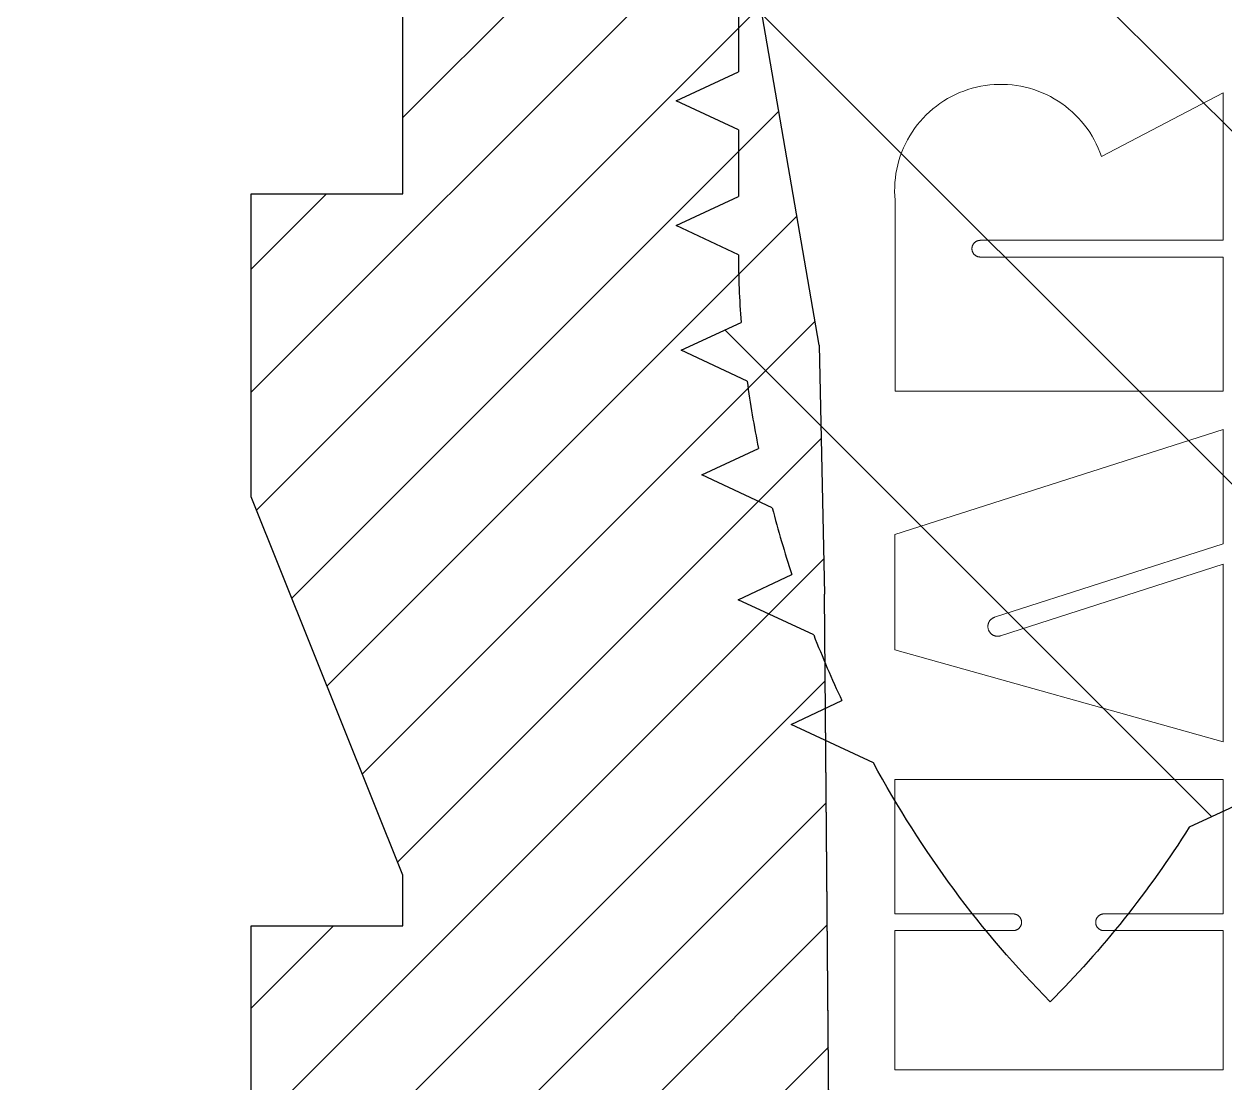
# Model space of a CAD drawing. Header units: millimetres. Extents: x 15 to 334, y 2 to 223.
# Drawn here: x 45.556 to 50.37, y 98.522 to 102.768 of the extents above; entities that cross this region are included whole.
import ezdxf

# ---------------------------------------------------------------- set-up
doc = ezdxf.new("R2010")
doc.units = ezdxf.units.MM
doc.layers.add('HATCH', color=56, linetype='Continuous')
doc.layers.add('SLD-0', color=179, linetype='Continuous')
doc.layers.add('PART', color=179, linetype='Continuous', lineweight=15)

msp = doc.modelspace()

# ---------------------------------------------------------------- hatches: boundary and pattern name
at = {"linetype": 'Continuous'}
h = msp.add_hatch(dxfattribs=at)
h.set_pattern_fill('ANSI31', color=2, scale=0.31496, angle=90, style=0)
edge = h.paths.add_edge_path(flags=0)
edge.add_spline(control_points=[(53.1701, 118.8478), (53.1701, 118.7893), (53.1287, 118.7478), (53.0701, 118.7478)], knot_values=[0, 0, 0, 0, 1, 1, 1, 1], weights=[1, 0.804738, 0.804738, 1], degree=3, periodic=0)
edge.add_line((53.0701, 118.7478), (51.0881, 118.7478))
edge.add_line((51.0881, 118.7478), (51.1701, 118.7096))
edge.add_line((51.1701, 118.7096), (50.9201, 118.593))
edge.add_line((50.9201, 118.593), (50.9201, 118.3262))
edge.add_line((50.9201, 118.3262), (51.1701, 118.2096))
edge.add_line((51.1701, 118.2096), (50.9201, 118.093))
edge.add_line((50.9201, 118.093), (50.9201, 117.8262))
edge.add_line((50.9201, 117.8262), (51.1701, 117.7096))
edge.add_line((51.1701, 117.7096), (50.9201, 117.593))
edge.add_line((50.9201, 117.593), (50.9201, 117.3262))
edge.add_line((50.9201, 117.3262), (51.1701, 117.2096))
edge.add_line((51.1701, 117.2096), (50.9201, 117.093))
edge.add_line((50.9201, 117.093), (50.9201, 116.8262))
edge.add_line((50.9201, 116.8262), (51.1701, 116.7096))
edge.add_line((51.1701, 116.7096), (50.9201, 116.593))
edge.add_line((50.9201, 116.593), (50.9201, 116.3262))
edge.add_line((50.9201, 116.3262), (51.1701, 116.2096))
edge.add_line((51.1701, 116.2096), (50.9201, 116.093))
edge.add_line((50.9201, 116.093), (50.9201, 115.8262))
edge.add_line((50.9201, 115.8262), (51.1701, 115.7096))
edge.add_line((51.1701, 115.7096), (50.9201, 115.593))
edge.add_line((50.9201, 115.593), (50.9201, 115.3262))
edge.add_line((50.9201, 115.3262), (51.1701, 115.2096))
edge.add_line((51.1701, 115.2096), (50.9201, 115.093))
edge.add_line((50.9201, 115.093), (50.9201, 114.8262))
edge.add_line((50.9201, 114.8262), (51.1701, 114.7096))
edge.add_line((51.1701, 114.7096), (50.9201, 114.593))
edge.add_line((50.9201, 114.593), (50.9201, 114.3262))
edge.add_line((50.9201, 114.3262), (51.1701, 114.2096))
edge.add_line((51.1701, 114.2096), (50.9201, 114.093))
edge.add_line((50.9201, 114.093), (50.9201, 113.8262))
edge.add_line((50.9201, 113.8262), (51.1701, 113.7096))
edge.add_line((51.1701, 113.7096), (50.9201, 113.593))
edge.add_line((50.9201, 113.593), (50.9201, 113.3262))
edge.add_line((50.9201, 113.3262), (51.1701, 113.2096))
edge.add_line((51.1701, 113.2096), (50.9201, 113.093))
edge.add_line((50.9201, 113.093), (50.9201, 112.8262))
edge.add_line((50.9201, 112.8262), (51.1701, 112.7096))
edge.add_line((51.1701, 112.7096), (50.9201, 112.593))
edge.add_line((50.9201, 112.593), (50.9201, 112.3262))
edge.add_line((50.9201, 112.3262), (51.1701, 112.2096))
edge.add_line((51.1701, 112.2096), (50.9201, 112.093))
edge.add_line((50.9201, 112.093), (50.9201, 111.8262))
edge.add_line((50.9201, 111.8262), (51.1701, 111.7096))
edge.add_line((51.1701, 111.7096), (50.9201, 111.593))
edge.add_line((50.9201, 111.593), (50.9201, 111.3262))
edge.add_line((50.9201, 111.3262), (51.1701, 111.2096))
edge.add_line((51.1701, 111.2096), (50.9201, 111.093))
edge.add_line((50.9201, 111.093), (50.9201, 110.8262))
edge.add_line((50.9201, 110.8262), (51.1701, 110.7096))
edge.add_line((51.1701, 110.7096), (50.9201, 110.593))
edge.add_line((50.9201, 110.593), (50.9201, 110.3262))
edge.add_line((50.9201, 110.3262), (51.1701, 110.2096))
edge.add_line((51.1701, 110.2096), (50.9201, 110.093))
edge.add_line((50.9201, 110.093), (50.9201, 109.8262))
edge.add_line((50.9201, 109.8262), (51.1701, 109.7096))
edge.add_line((51.1701, 109.7096), (50.9201, 109.593))
edge.add_line((50.9201, 109.593), (50.9201, 109.3262))
edge.add_line((50.9201, 109.3262), (51.1701, 109.2096))
edge.add_line((51.1701, 109.2096), (50.9201, 109.093))
edge.add_line((50.9201, 109.093), (50.9201, 108.8262))
edge.add_line((50.9201, 108.8262), (51.1701, 108.7096))
edge.add_line((51.1701, 108.7096), (50.9201, 108.593))
edge.add_line((50.9201, 108.593), (50.9201, 108.3262))
edge.add_line((50.9201, 108.3262), (51.1701, 108.2096))
edge.add_line((51.1701, 108.2096), (50.9201, 108.093))
edge.add_line((50.9201, 108.093), (50.9201, 107.8262))
edge.add_line((50.9201, 107.8262), (51.1701, 107.7096))
edge.add_line((51.1701, 107.7096), (50.9201, 107.593))
edge.add_line((50.9201, 107.593), (50.9201, 107.3262))
edge.add_line((50.9201, 107.3262), (51.1701, 107.2096))
edge.add_line((51.1701, 107.2096), (50.9201, 107.093))
edge.add_line((50.9201, 107.093), (50.9201, 106.8262))
edge.add_line((50.9201, 106.8262), (51.1701, 106.7096))
edge.add_line((51.1701, 106.7096), (50.9201, 106.593))
edge.add_line((50.9201, 106.593), (50.9201, 106.3262))
edge.add_line((50.9201, 106.3262), (51.1701, 106.2096))
edge.add_line((51.1701, 106.2096), (50.9201, 106.093))
edge.add_line((50.9201, 106.093), (50.9201, 105.8262))
edge.add_line((50.9201, 105.8262), (51.1701, 105.7096))
edge.add_line((51.1701, 105.7096), (50.9201, 105.593))
edge.add_line((50.9201, 105.593), (50.9201, 105.3262))
edge.add_line((50.9201, 105.3262), (51.1701, 105.2096))
edge.add_line((51.1701, 105.2096), (50.9201, 105.093))
edge.add_line((50.9201, 105.093), (50.9201, 104.8262))
edge.add_line((50.9201, 104.8262), (51.1701, 104.7096))
edge.add_line((51.1701, 104.7096), (50.9201, 104.593))
edge.add_line((50.9201, 104.593), (50.9201, 104.3262))
edge.add_line((50.9201, 104.3262), (51.1701, 104.2096))
edge.add_line((51.1701, 104.2096), (50.9201, 104.093))
edge.add_line((50.9201, 104.093), (50.9201, 103.8262))
edge.add_line((50.9201, 103.8262), (51.1701, 103.7096))
edge.add_line((51.1701, 103.7096), (50.9201, 103.593))
edge.add_line((50.9201, 103.593), (50.9201, 103.3262))
edge.add_line((50.9201, 103.3262), (51.1701, 103.2096))
edge.add_line((51.1701, 103.2096), (50.9201, 103.093))
edge.add_line((50.9201, 103.093), (50.9201, 102.8262))
edge.add_line((50.9201, 102.8262), (51.1701, 102.7096))
edge.add_line((51.1701, 102.7096), (50.9201, 102.593))
edge.add_line((50.9201, 102.593), (50.9201, 102.3262))
edge.add_line((50.9201, 102.3262), (51.1701, 102.2096))
edge.add_line((51.1701, 102.2096), (50.9201, 102.093))
edge.add_line((50.9201, 102.093), (50.9201, 101.8478))
edge.add_arc((47.2726, 101.8479), 3.6475, 359.6413, 359.9998, ccw=False)
edge.add_line((50.92, 101.825), (51.1676, 101.7096))
edge.add_line((51.1676, 101.7096), (50.9112, 101.59))
edge.add_arc((46.9481, 101.8645), 3.9725, 352.1025, 356.0377, ccw=False)
edge.add_line((50.883, 101.3187), (51.1169, 101.2096))
edge.add_line((51.1169, 101.2096), (50.8432, 101.0819))
edge.add_arc((46.5936, 101.9228), 4.3319, 345.1526, 348.8068, ccw=False)
edge.add_line((50.7809, 100.8128), (51.0023, 100.7096))
edge.add_line((51.0023, 100.7096), (50.7103, 100.5734))
edge.add_arc((46.3897, 101.9813), 4.5442, 338.3864, 341.9517, ccw=False)
edge.add_line((50.6144, 100.3075), (50.8242, 100.2096))
edge.add_line((50.8242, 100.2096), (50.509, 100.0626))
edge.add_arc((46.3839, 101.9814), 4.5496, 331.3781, 335.0545, ccw=False)
edge.add_line((50.3775, 99.802), (50.5757, 99.7096))
edge.add_line((50.5757, 99.7096), (50.2272, 99.547))
edge.add_spline(control_points=[(50.2272, 99.547), (50.0649, 99.2917), (49.8779, 99.0556), (49.6701, 98.8478)], knot_values=[0, 0, 0, 0, 1, 1, 1, 1], weights=[1, 1, 1, 1], degree=3, periodic=0)
edge.add_spline(control_points=[(49.6701, 98.8478), (49.3938, 99.1241), (49.1542, 99.4505), (48.9608, 99.8056)], knot_values=[0, 0, 0, 0, 1, 1, 1, 1], weights=[1, 1, 1, 1], degree=3, periodic=0)
edge.add_line((48.9608, 99.8056), (48.6307, 99.9596))
edge.add_line((48.6307, 99.9596), (48.8349, 100.0548))
edge.add_arc((52.9801, 101.9927), 4.5759, 201.4632, 205.0563, ccw=False)
edge.add_line((48.7216, 100.3184), (48.4188, 100.4596))
edge.add_line((48.4188, 100.4596), (48.6343, 100.5601))
edge.add_arc((52.871, 101.9554), 4.4605, 194.6431, 198.2289, ccw=False)
edge.add_line((48.5554, 100.8278), (48.2727, 100.9596))
edge.add_line((48.2727, 100.9596), (48.5003, 101.0657))
edge.add_arc((52.5842, 101.8906), 4.1664, 187.6488, 191.4188, ccw=False)
edge.add_line((48.4549, 101.336), (48.1899, 101.4596))
edge.add_line((48.1899, 101.4596), (48.4304, 101.5717))
edge.add_arc((52.1798, 101.8494), 3.7597, 180.0982, 184.2361, ccw=False)
edge.add_line((48.4201, 101.843), (48.1701, 101.9596))
edge.add_line((48.1701, 101.9596), (48.4201, 102.0762))
edge.add_line((48.4201, 102.0762), (48.4201, 102.343))
edge.add_line((48.4201, 102.343), (48.1701, 102.4596))
edge.add_line((48.1701, 102.4596), (48.4201, 102.5762))
edge.add_line((48.4201, 102.5762), (48.4201, 102.843))
edge.add_line((48.4201, 102.843), (48.1701, 102.9596))
edge.add_line((48.1701, 102.9596), (48.4201, 103.0762))
edge.add_line((48.4201, 103.0762), (48.4201, 103.343))
edge.add_line((48.4201, 103.343), (48.1701, 103.4596))
edge.add_line((48.1701, 103.4596), (48.4201, 103.5762))
edge.add_line((48.4201, 103.5762), (48.4201, 103.843))
edge.add_line((48.4201, 103.843), (48.1701, 103.9596))
edge.add_line((48.1701, 103.9596), (48.4201, 104.0762))
edge.add_line((48.4201, 104.0762), (48.4201, 104.343))
edge.add_line((48.4201, 104.343), (48.1701, 104.4596))
edge.add_line((48.1701, 104.4596), (48.4201, 104.5762))
edge.add_line((48.4201, 104.5762), (48.4201, 104.843))
edge.add_line((48.4201, 104.843), (48.1701, 104.9596))
edge.add_line((48.1701, 104.9596), (48.4201, 105.0762))
edge.add_line((48.4201, 105.0762), (48.4201, 105.343))
edge.add_line((48.4201, 105.343), (48.1701, 105.4596))
edge.add_line((48.1701, 105.4596), (48.4201, 105.5762))
edge.add_line((48.4201, 105.5762), (48.4201, 105.843))
edge.add_line((48.4201, 105.843), (48.1701, 105.9596))
edge.add_line((48.1701, 105.9596), (48.4201, 106.0762))
edge.add_line((48.4201, 106.0762), (48.4201, 106.343))
edge.add_line((48.4201, 106.343), (48.1701, 106.4596))
edge.add_line((48.1701, 106.4596), (48.4201, 106.5762))
edge.add_line((48.4201, 106.5762), (48.4201, 106.843))
edge.add_line((48.4201, 106.843), (48.1701, 106.9596))
edge.add_line((48.1701, 106.9596), (48.4201, 107.0762))
edge.add_line((48.4201, 107.0762), (48.4201, 107.343))
edge.add_line((48.4201, 107.343), (48.1701, 107.4596))
edge.add_line((48.1701, 107.4596), (48.4201, 107.5762))
edge.add_line((48.4201, 107.5762), (48.4201, 107.843))
edge.add_line((48.4201, 107.843), (48.1701, 107.9596))
edge.add_line((48.1701, 107.9596), (48.4201, 108.0762))
edge.add_line((48.4201, 108.0762), (48.4201, 108.343))
edge.add_line((48.4201, 108.343), (48.1701, 108.4596))
edge.add_line((48.1701, 108.4596), (48.4201, 108.5762))
edge.add_line((48.4201, 108.5762), (48.4201, 108.843))
edge.add_line((48.4201, 108.843), (48.1701, 108.9596))
edge.add_line((48.1701, 108.9596), (48.4201, 109.0762))
edge.add_line((48.4201, 109.0762), (48.4201, 109.343))
edge.add_line((48.4201, 109.343), (48.1701, 109.4596))
edge.add_line((48.1701, 109.4596), (48.4201, 109.5762))
edge.add_line((48.4201, 109.5762), (48.4201, 109.843))
edge.add_line((48.4201, 109.843), (48.1701, 109.9596))
edge.add_line((48.1701, 109.9596), (48.4201, 110.0762))
edge.add_line((48.4201, 110.0762), (48.4201, 110.343))
edge.add_line((48.4201, 110.343), (48.1701, 110.4596))
edge.add_line((48.1701, 110.4596), (48.4201, 110.5762))
edge.add_line((48.4201, 110.5762), (48.4201, 110.843))
edge.add_line((48.4201, 110.843), (48.1701, 110.9596))
edge.add_line((48.1701, 110.9596), (48.4201, 111.0762))
edge.add_line((48.4201, 111.0762), (48.4201, 111.343))
edge.add_line((48.4201, 111.343), (48.1701, 111.4596))
edge.add_line((48.1701, 111.4596), (48.4201, 111.5762))
edge.add_line((48.4201, 111.5762), (48.4201, 111.843))
edge.add_line((48.4201, 111.843), (48.1701, 111.9596))
edge.add_line((48.1701, 111.9596), (48.4201, 112.0762))
edge.add_line((48.4201, 112.0762), (48.4201, 112.343))
edge.add_line((48.4201, 112.343), (48.1701, 112.4596))
edge.add_line((48.1701, 112.4596), (48.4201, 112.5762))
edge.add_line((48.4201, 112.5762), (48.4201, 112.843))
edge.add_line((48.4201, 112.843), (48.1701, 112.9596))
edge.add_line((48.1701, 112.9596), (48.4201, 113.0762))
edge.add_line((48.4201, 113.0762), (48.4201, 113.343))
edge.add_line((48.4201, 113.343), (48.1701, 113.4596))
edge.add_line((48.1701, 113.4596), (48.4201, 113.5762))
edge.add_line((48.4201, 113.5762), (48.4201, 113.843))
edge.add_line((48.4201, 113.843), (48.1701, 113.9596))
edge.add_line((48.1701, 113.9596), (48.4201, 114.0762))
edge.add_line((48.4201, 114.0762), (48.4201, 114.343))
edge.add_line((48.4201, 114.343), (48.1701, 114.4596))
edge.add_line((48.1701, 114.4596), (48.4201, 114.5762))
edge.add_line((48.4201, 114.5762), (48.4201, 114.843))
edge.add_line((48.4201, 114.843), (48.1701, 114.9596))
edge.add_line((48.1701, 114.9596), (48.4201, 115.0762))
edge.add_line((48.4201, 115.0762), (48.4201, 115.343))
edge.add_line((48.4201, 115.343), (48.1701, 115.4596))
edge.add_line((48.1701, 115.4596), (48.4201, 115.5762))
edge.add_line((48.4201, 115.5762), (48.4201, 115.843))
edge.add_line((48.4201, 115.843), (48.1701, 115.9596))
edge.add_line((48.1701, 115.9596), (48.4201, 116.0762))
edge.add_line((48.4201, 116.0762), (48.4201, 116.343))
edge.add_line((48.4201, 116.343), (48.1701, 116.4596))
edge.add_line((48.1701, 116.4596), (48.4201, 116.5762))
edge.add_line((48.4201, 116.5762), (48.4201, 116.843))
edge.add_line((48.4201, 116.843), (48.1701, 116.9596))
edge.add_line((48.1701, 116.9596), (48.4201, 117.0762))
edge.add_line((48.4201, 117.0762), (48.4201, 117.343))
edge.add_line((48.4201, 117.343), (48.1701, 117.4596))
edge.add_line((48.1701, 117.4596), (48.4201, 117.5762))
edge.add_line((48.4201, 117.5762), (48.4201, 117.843))
edge.add_line((48.4201, 117.843), (48.1701, 117.9596))
edge.add_line((48.1701, 117.9596), (48.4201, 118.0762))
edge.add_line((48.4201, 118.0762), (48.4201, 118.343))
edge.add_line((48.4201, 118.343), (48.1701, 118.4596))
edge.add_line((48.1701, 118.4596), (48.4201, 118.5762))
edge.add_line((48.4201, 118.5762), (48.4201, 118.7478))
edge.add_line((48.4201, 118.7478), (46.2701, 118.7478))
edge.add_spline(control_points=[(46.2701, 118.7478), (46.2115, 118.7478), (46.1701, 118.7893), (46.1701, 118.8478)], knot_values=[0, 0, 0, 0, 1, 1, 1, 1], weights=[1, 0.804738, 0.804738, 1], degree=3, periodic=0)
edge.add_line((46.1701, 118.8478), (46.1701, 119.1478))
edge.add_spline(control_points=[(46.1701, 119.1478), (46.1701, 119.2064), (46.2115, 119.2478), (46.2701, 119.2478)], knot_values=[0, 0, 0, 0, 1, 1, 1, 1], weights=[1, 0.804738, 0.804738, 1], degree=3, periodic=0)
edge.add_line((46.2701, 119.2478), (46.8984, 119.2478))
edge.add_spline(control_points=[(46.8984, 119.2478), (46.9758, 119.2478), (47.0478, 119.2764), (47.1041, 119.3295)], knot_values=[0, 0, 0, 0, 1, 1, 1, 1], weights=[1, 0.952986, 0.952986, 1], degree=3, periodic=0)
edge.add_spline(control_points=[(47.1041, 119.3295), (47.1702, 119.3918), (47.2385, 119.4516), (47.309, 119.5089)], knot_values=[0, 0, 0, 0, 1, 1, 1, 1], weights=[1, 0.999558, 0.999558, 1], degree=3, periodic=0)
edge.add_spline(control_points=[(47.309, 119.5089), (48.0559, 119.1923), (48.9092, 119.0479), (49.6695, 119.0478)], knot_values=[0, 0, 0, 0, 1, 1, 1, 1], weights=[1, 1, 1, 1], degree=3, periodic=0)
edge.add_line((49.6695, 119.0478), (49.6708, 119.0478))
edge.add_spline(control_points=[(49.6708, 119.0478), (50.431, 119.0479), (51.2844, 119.1923), (52.0312, 119.5089)], knot_values=[0, 0, 0, 0, 1, 1, 1, 1], weights=[1, 1, 1, 1], degree=3, periodic=0)
edge.add_spline(control_points=[(52.0312, 119.5089), (52.1017, 119.4516), (52.17, 119.3918), (52.2361, 119.3295)], knot_values=[0, 0, 0, 0, 1, 1, 1, 1], weights=[1, 0.999558, 0.999558, 1], degree=3, periodic=0)
edge.add_spline(control_points=[(52.2361, 119.3295), (52.2925, 119.2764), (52.3644, 119.2478), (52.4419, 119.2478)], knot_values=[0, 0, 0, 0, 1, 1, 1, 1], weights=[1, 0.952986, 0.952986, 1], degree=3, periodic=0)
edge.add_line((52.4419, 119.2478), (53.0701, 119.2478))
edge.add_spline(control_points=[(53.0701, 119.2478), (53.1287, 119.2478), (53.1701, 119.2064), (53.1701, 119.1478)], knot_values=[0, 0, 0, 0, 1, 1, 1, 1], weights=[1, 0.804738, 0.804738, 1], degree=3, periodic=0)
edge.add_line((53.1701, 119.1478), (53.1701, 118.8478))
at = {"layer": 'HATCH'}
h = msp.add_hatch(dxfattribs=at)
h.set_pattern_fill('ANSI31', color=2, scale=0.11, style=0)
edge = h.paths.add_edge_path(flags=0)
edge.add_line((48.7439, 101.4798), (48.7643, 100.4812))
edge.add_line((48.7643, 100.4812), (48.8957, 85.5914))
edge.add_line((48.8957, 85.5914), (48.8957, 84.5794))
edge.add_line((48.8957, 84.5794), (48.3897, 84.5794))
edge.add_line((48.3897, 84.5794), (48.3897, 85.5914))
edge.add_line((48.3897, 85.5914), (47.0235, 85.5914))
edge.add_line((47.0235, 85.5914), (46.7705, 87.0082))
edge.add_line((46.7705, 87.0082), (46.7705, 88.7286))
edge.add_line((46.7705, 88.7286), (46.47, 90.4316))
edge.add_line((46.47, 90.4316), (47.0388, 90.6386))
edge.add_line((47.0388, 90.6386), (46.4669, 92.0682))
edge.add_line((46.4669, 92.0682), (46.4669, 93.2826))
edge.add_line((46.4669, 93.2826), (47.0741, 93.2826))
edge.add_line((47.0741, 93.2826), (47.0741, 93.4472))
edge.add_line((47.0741, 93.4472), (47.0741, 96.2174))
edge.add_line((47.0741, 96.2174), (47.0741, 96.4198))
edge.add_line((47.0741, 96.4198), (46.4669, 97.9378))
edge.add_line((46.4669, 97.9378), (46.4669, 99.1522))
edge.add_line((46.4669, 99.1522), (47.0741, 99.1522))
edge.add_line((47.0741, 99.1522), (47.0741, 99.3546))
edge.add_line((47.0741, 99.3546), (46.4669, 100.8726))
edge.add_line((46.4669, 100.8726), (46.4669, 102.087))
edge.add_line((46.4669, 102.087), (47.0741, 102.087))
edge.add_line((47.0741, 102.087), (47.0741, 105.2242))
edge.add_line((47.0741, 105.2242), (46.4669, 106.7422))
edge.add_line((46.4669, 106.7422), (46.4669, 107.9566))
edge.add_line((46.4669, 107.9566), (47.0741, 107.9566))
edge.add_line((47.0741, 107.9566), (47.0741, 108.159))
edge.add_line((47.0741, 108.159), (46.4669, 109.677))
edge.add_line((46.4669, 109.677), (46.7199, 111.9034))
edge.add_line((46.7199, 111.9034), (46.7199, 114.8106))
edge.add_line((46.7199, 114.8106), (45.5561, 115.4454))
edge.add_line((45.5561, 115.4454), (45.5561, 115.6478))
edge.add_line((45.5561, 115.6478), (46.7098, 115.6478))
edge.add_spline(control_points=[(46.7098, 115.6478), (46.9197, 115.6478), (47.0697, 115.5009), (47.074, 115.291)], knot_values=[0, 0, 0, 0, 1, 1, 1, 1], weights=[1, 0.809532, 0.809532, 1], degree=3, periodic=0)
edge.add_line((47.074, 115.291), (47.1702, 110.5878))
edge.add_line((47.1702, 110.5878), (48.7439, 101.4798))

# ---------------------------------------------------------------- linework, layer by layer
for p, q in [((48.7439, 101.4798), (47.1702, 110.5878)), ((47.0741, 102.087), (47.0741, 105.2242)), ((46.4669, 100.8726), (46.4669, 102.087)), ((46.4669, 102.087), (47.0741, 102.087)), ((48.7439, 101.4798), (48.7643, 100.4812)), ((47.0741, 99.3546), (46.4669, 100.8726)), ((48.8957, 85.5914), (48.7643, 100.4812)), ((47.0741, 99.1522), (47.0741, 99.3546)), ((46.4669, 97.9378), (46.4669, 99.1522)), ((46.4669, 99.1522), (47.0741, 99.1522))]:
    msp.add_line(p, q, dxfattribs=at)
at = {"layer": 'PART', "color": 179, "linetype": 'Continuous'}
for p, q in [((48.7439, 101.4798), (47.1702, 110.5878)), ((48.7439, 101.4798), (47.1702, 110.5878)), ((47.0741, 102.087), (47.0741, 105.2242)), ((47.0741, 102.087), (47.0741, 105.2242)), ((49.3062, 102.4926), (49.3229, 102.4992)), ((49.3229, 102.4992), (49.3398, 102.5051)), ((49.3398, 102.5051), (49.357, 102.5103)), ((49.357, 102.5103), (49.3744, 102.5148)), ((49.3744, 102.5148), (49.3919, 102.5185)), ((49.3919, 102.5185), (49.4096, 102.5215)), ((49.4096, 102.5215), (49.4274, 102.5238)), ((49.4274, 102.5238), (49.4452, 102.5252)), ((49.4452, 102.5252), (49.4631, 102.526)), ((49.4631, 102.526), (49.4811, 102.526)), ((49.4811, 102.526), (49.499, 102.5252)), ((49.499, 102.5252), (49.5169, 102.5237)), ((49.5169, 102.5237), (49.5347, 102.5214)), ((49.5347, 102.5214), (49.5523, 102.5184)), ((49.5523, 102.5184), (49.5699, 102.5146)), ((49.5699, 102.5146), (49.5872, 102.5101)), ((49.5872, 102.5101), (49.6044, 102.5049)), ((49.6044, 102.5049), (49.6213, 102.499)), ((49.6213, 102.499), (49.6379, 102.4923)), ((49.2134, 102.4387), (49.2279, 102.4493)), ((49.2279, 102.4493), (49.2428, 102.4593)), ((49.2428, 102.4593), (49.2581, 102.4686)), ((49.2581, 102.4686), (49.2738, 102.4772)), ((49.2738, 102.4772), (49.2899, 102.4852)), ((49.2899, 102.4852), (49.3062, 102.4926)), ((49.6379, 102.4923), (49.6543, 102.485)), ((49.6543, 102.485), (49.6703, 102.477)), ((49.6703, 102.477), (49.686, 102.4683)), ((49.686, 102.4683), (49.7013, 102.4589)), ((49.7013, 102.4589), (49.7162, 102.4489)), ((49.7162, 102.4489), (49.7307, 102.4383)), ((50.3631, 102.4918), (49.875, 102.2373)), ((50.3631, 101.9006), (50.3631, 102.4918)), ((49.1603, 102.3906), (49.1728, 102.4035)), ((49.1728, 102.4035), (49.1859, 102.4158)), ((49.1859, 102.4158), (49.1994, 102.4275)), ((49.1994, 102.4275), (49.2134, 102.4387)), ((49.7307, 102.4383), (49.7447, 102.4271)), ((49.7447, 102.4271), (49.7582, 102.4154)), ((49.7582, 102.4154), (49.7712, 102.403)), ((49.7712, 102.403), (49.7837, 102.3901)), ((49.1262, 102.349), (49.137, 102.3634)), ((49.137, 102.3634), (49.1484, 102.3772)), ((49.1484, 102.3772), (49.1603, 102.3906)), ((49.7837, 102.3901), (49.7956, 102.3768)), ((49.7956, 102.3768), (49.807, 102.3629)), ((49.807, 102.3629), (49.8178, 102.3485)), ((49.0894, 102.2876), (49.0976, 102.3035)), ((49.0976, 102.3035), (49.1065, 102.3191)), ((49.1065, 102.3191), (49.1161, 102.3343)), ((49.1161, 102.3343), (49.1262, 102.349)), ((49.8178, 102.3485), (49.8279, 102.3337)), ((49.8279, 102.3337), (49.8374, 102.3185)), ((49.8374, 102.3185), (49.8463, 102.303)), ((49.8463, 102.303), (49.8545, 102.287)), ((49.0689, 102.2379), (49.075, 102.2547)), ((49.075, 102.2547), (49.0819, 102.2713)), ((49.0819, 102.2713), (49.0894, 102.2876)), ((49.8545, 102.287), (49.862, 102.2707)), ((49.862, 102.2707), (49.8688, 102.2542)), ((49.8688, 102.2542), (49.875, 102.2373)), ((49.0587, 102.2035), (49.0634, 102.2208)), ((49.0634, 102.2208), (49.0689, 102.2379)), ((49.049, 102.1506), (49.0515, 102.1684)), ((49.0515, 102.1684), (49.0547, 102.186)), ((49.0547, 102.186), (49.0587, 102.2035)), ((49.046, 102.0969), (49.0463, 102.1149)), ((49.0463, 102.1149), (49.0472, 102.1328)), ((49.0472, 102.1328), (49.049, 102.1506)), ((46.4669, 102.087), (47.0741, 102.087)), ((46.4669, 102.087), (47.0741, 102.087)), ((46.4669, 100.8726), (46.4669, 102.087)), ((46.4669, 100.8726), (46.4669, 102.087)), ((49.0465, 102.079), (49.046, 102.0969)), ((49.0478, 102.0611), (49.0465, 102.079)), ((49.0478, 101.2961), (49.0478, 102.0611)), ((49.3558, 101.8678), (49.3559, 101.8692)), ((49.3559, 101.8692), (49.356, 101.8706)), ((49.356, 101.8706), (49.3562, 101.872)), ((49.3562, 101.872), (49.3564, 101.8733)), ((49.3564, 101.8733), (49.3567, 101.8747)), ((49.3567, 101.8747), (49.3571, 101.8761)), ((49.3571, 101.8761), (49.3575, 101.8774)), ((49.3575, 101.8774), (49.3579, 101.8787)), ((49.3579, 101.8787), (49.3585, 101.88)), ((49.3585, 101.88), (49.359, 101.8813)), ((49.359, 101.8813), (49.3596, 101.8826)), ((49.3596, 101.8826), (49.3603, 101.8838)), ((49.3603, 101.8838), (49.361, 101.885)), ((49.361, 101.885), (49.3618, 101.8862)), ((49.3618, 101.8862), (49.3626, 101.8873)), ((49.3626, 101.8873), (49.3635, 101.8884)), ((49.3635, 101.8884), (49.3644, 101.8895)), ((49.3644, 101.8895), (49.3654, 101.8905)), ((49.3654, 101.8905), (49.3664, 101.8915)), ((49.3664, 101.8915), (49.3674, 101.8924)), ((49.3674, 101.8924), (49.3685, 101.8933)), ((49.3685, 101.8933), (49.3696, 101.8942)), ((49.3696, 101.8942), (49.3708, 101.895)), ((49.3708, 101.895), (49.372, 101.8957)), ((49.372, 101.8957), (49.3732, 101.8964)), ((49.3732, 101.8964), (49.3744, 101.8971)), ((49.3744, 101.8971), (49.3757, 101.8977)), ((49.3757, 101.8977), (49.377, 101.8982)), ((49.377, 101.8982), (49.3783, 101.8987)), ((49.3783, 101.8987), (49.3796, 101.8991)), ((49.3796, 101.8991), (49.381, 101.8995)), ((49.381, 101.8995), (49.3824, 101.8998)), ((49.3824, 101.8998), (49.3837, 101.9001)), ((49.3837, 101.9001), (49.3851, 101.9003)), ((49.3851, 101.9003), (49.3865, 101.9004)), ((49.3865, 101.9004), (49.3879, 101.9005)), ((49.3879, 101.9005), (49.3893, 101.9006)), ((50.3631, 101.9006), (49.3893, 101.9006)), ((49.3558, 101.8664), (49.3558, 101.8678)), ((49.3559, 101.865), (49.3558, 101.8664)), ((49.356, 101.8636), (49.3559, 101.865)), ((49.3562, 101.8622), (49.356, 101.8636)), ((49.3564, 101.8608), (49.3562, 101.8622)), ((49.3567, 101.8594), (49.3564, 101.8608)), ((49.3571, 101.8581), (49.3567, 101.8594)), ((49.3575, 101.8567), (49.3571, 101.8581)), ((49.3579, 101.8554), (49.3575, 101.8567)), ((49.3585, 101.8541), (49.3579, 101.8554)), ((49.359, 101.8528), (49.3585, 101.8541)), ((49.3596, 101.8515), (49.359, 101.8528)), ((49.3603, 101.8503), (49.3596, 101.8515)), ((49.361, 101.8491), (49.3603, 101.8503)), ((49.3618, 101.8479), (49.361, 101.8491)), ((49.3626, 101.8468), (49.3618, 101.8479)), ((49.3635, 101.8457), (49.3626, 101.8468)), ((49.3644, 101.8447), (49.3635, 101.8457)), ((49.3654, 101.8436), (49.3644, 101.8447)), ((49.3664, 101.8426), (49.3654, 101.8436)), ((49.3674, 101.8417), (49.3664, 101.8426)), ((49.3685, 101.8408), (49.3674, 101.8417)), ((49.3696, 101.84), (49.3685, 101.8408)), ((49.3708, 101.8392), (49.3696, 101.84)), ((49.372, 101.8384), (49.3708, 101.8392)), ((49.3732, 101.8377), (49.372, 101.8384)), ((49.3744, 101.8371), (49.3732, 101.8377)), ((49.3757, 101.8365), (49.3744, 101.8371)), ((49.377, 101.8359), (49.3757, 101.8365)), ((49.3783, 101.8354), (49.377, 101.8359)), ((49.3796, 101.835), (49.3783, 101.8354)), ((49.381, 101.8346), (49.3796, 101.835)), ((49.3824, 101.8343), (49.381, 101.8346)), ((49.3837, 101.834), (49.3824, 101.8343)), ((49.3851, 101.8338), (49.3837, 101.834)), ((49.3865, 101.8337), (49.3851, 101.8338)), ((49.3879, 101.8336), (49.3865, 101.8337)), ((49.3893, 101.8336), (49.3879, 101.8336)), ((50.3631, 101.8336), (49.3893, 101.8336)), ((50.3631, 101.2961), (50.3631, 101.8336)), ((48.7439, 101.4798), (48.7643, 100.4812)), ((48.7439, 101.4798), (48.7643, 100.4812)), ((49.0478, 101.2961), (50.3631, 101.2961)), ((50.3631, 101.1422), (49.0475, 100.7209)), ((50.3631, 100.6839), (50.3631, 101.1422)), ((47.0741, 99.3546), (46.4669, 100.8726)), ((47.0741, 99.3546), (46.4669, 100.8726)), ((49.0475, 100.2583), (49.0475, 100.7209)), ((50.3631, 100.6839), (49.447, 100.3893)), ((50.3631, 100.6018), (49.4709, 100.3148)), ((50.3631, 99.8892), (50.3631, 100.6018)), ((48.8957, 85.5914), (48.7643, 100.4812)), ((48.8957, 85.5914), (48.7643, 100.4812)), ((49.428, 100.3759), (49.4291, 100.3772)), ((49.4291, 100.3772), (49.4302, 100.3785)), ((49.4302, 100.3785), (49.4313, 100.3797)), ((49.4313, 100.3797), (49.4326, 100.3809)), ((49.4326, 100.3809), (49.4338, 100.382)), ((49.4338, 100.382), (49.4351, 100.383)), ((49.4351, 100.383), (49.4365, 100.384)), ((49.4365, 100.384), (49.4379, 100.385)), ((49.4379, 100.385), (49.4393, 100.3859)), ((49.4393, 100.3859), (49.4408, 100.3867)), ((49.4408, 100.3867), (49.4423, 100.3874)), ((49.4423, 100.3874), (49.4438, 100.3881)), ((49.4438, 100.3881), (49.4454, 100.3887)), ((49.4454, 100.3887), (49.447, 100.3893)), ((49.4199, 100.3542), (49.4201, 100.3559)), ((49.4199, 100.3525), (49.4199, 100.3542)), ((49.4199, 100.3508), (49.4199, 100.3525)), ((49.42, 100.3491), (49.4199, 100.3508)), ((49.4201, 100.3475), (49.42, 100.3491)), ((49.4201, 100.3559), (49.4203, 100.3575)), ((49.4204, 100.3458), (49.4201, 100.3475)), ((49.4203, 100.3575), (49.4205, 100.3592)), ((49.4207, 100.3441), (49.4204, 100.3458)), ((49.4205, 100.3592), (49.4209, 100.3608)), ((49.4211, 100.3425), (49.4207, 100.3441)), ((49.4209, 100.3608), (49.4213, 100.3625)), ((49.4215, 100.3409), (49.4211, 100.3425)), ((49.4213, 100.3625), (49.4218, 100.3641)), ((49.422, 100.3393), (49.4215, 100.3409)), ((49.4218, 100.3641), (49.4223, 100.3657)), ((49.4226, 100.3377), (49.422, 100.3393)), ((49.4223, 100.3657), (49.4229, 100.3672)), ((49.4232, 100.3361), (49.4226, 100.3377)), ((49.4229, 100.3672), (49.4236, 100.3688)), ((49.424, 100.3346), (49.4232, 100.3361)), ((49.4236, 100.3688), (49.4244, 100.3703)), ((49.4247, 100.3331), (49.424, 100.3346)), ((49.4244, 100.3703), (49.4252, 100.3717)), ((49.4256, 100.3317), (49.4247, 100.3331)), ((49.4252, 100.3717), (49.4261, 100.3732)), ((49.4265, 100.3303), (49.4256, 100.3317)), ((49.4261, 100.3732), (49.427, 100.3746)), ((49.4275, 100.3289), (49.4265, 100.3303)), ((49.427, 100.3746), (49.428, 100.3759)), ((49.4285, 100.3276), (49.4275, 100.3289)), ((49.4296, 100.3263), (49.4285, 100.3276)), ((49.4307, 100.325), (49.4296, 100.3263)), ((49.4319, 100.3238), (49.4307, 100.325)), ((49.4331, 100.3227), (49.4319, 100.3238)), ((49.4344, 100.3216), (49.4331, 100.3227)), ((49.4358, 100.3206), (49.4344, 100.3216)), ((49.4371, 100.3196), (49.4358, 100.3206)), ((49.4385, 100.3187), (49.4371, 100.3196)), ((49.44, 100.3179), (49.4385, 100.3187)), ((49.4415, 100.3171), (49.44, 100.3179)), ((49.443, 100.3164), (49.4415, 100.3171)), ((49.4446, 100.3157), (49.443, 100.3164)), ((49.4461, 100.3151), (49.4446, 100.3157)), ((49.4477, 100.3146), (49.4461, 100.3151)), ((49.4494, 100.3141), (49.4477, 100.3146)), ((49.451, 100.3138), (49.4494, 100.3141)), ((49.4527, 100.3135), (49.451, 100.3138)), ((49.4543, 100.3132), (49.4527, 100.3135)), ((49.456, 100.3131), (49.4543, 100.3132)), ((49.4577, 100.313), (49.456, 100.3131)), ((49.4594, 100.313), (49.4577, 100.313)), ((49.461, 100.313), (49.4594, 100.313)), ((49.4627, 100.3131), (49.461, 100.313)), ((49.4644, 100.3133), (49.4627, 100.3131)), ((49.466, 100.3136), (49.4644, 100.3133)), ((49.4677, 100.3139), (49.466, 100.3136)), ((49.4693, 100.3143), (49.4677, 100.3139)), ((49.4709, 100.3148), (49.4693, 100.3143)), ((49.0475, 100.2583), (50.3631, 99.8892)), ((49.0475, 99.7389), (49.0475, 99.1996)), ((50.3631, 99.7389), (49.0475, 99.7389)), ((50.3631, 99.1996), (50.3631, 99.7389)), ((47.0741, 99.1522), (47.0741, 99.3546)), ((47.0741, 99.1522), (47.0741, 99.3546)), ((49.0475, 99.1996), (49.5214, 99.1996)), ((49.5214, 99.1996), (49.5228, 99.1996)), ((49.5228, 99.1996), (49.5242, 99.1995)), ((49.5242, 99.1995), (49.5256, 99.1994)), ((49.5256, 99.1994), (49.527, 99.1992)), ((49.527, 99.1992), (49.5284, 99.1989)), ((49.5284, 99.1989), (49.5298, 99.1986)), ((49.5298, 99.1986), (49.5311, 99.1982)), ((49.5311, 99.1982), (49.5324, 99.1978)), ((49.5324, 99.1978), (49.5338, 99.1973)), ((49.5338, 99.1973), (49.535, 99.1967)), ((49.535, 99.1967), (49.5363, 99.1961)), ((49.5363, 99.1961), (49.5376, 99.1955)), ((49.5376, 99.1955), (49.5388, 99.1948)), ((49.5388, 99.1948), (49.54, 99.194)), ((49.54, 99.194), (49.5411, 99.1932)), ((49.5411, 99.1932), (49.5422, 99.1924)), ((49.5422, 99.1924), (49.5433, 99.1915)), ((49.5433, 99.1915), (49.5444, 99.1906)), ((49.5444, 99.1906), (49.5454, 99.1896)), ((49.5454, 99.1896), (49.5463, 99.1886)), ((49.5463, 99.1886), (49.5472, 99.1875)), ((49.5472, 99.1875), (49.5481, 99.1864)), ((49.5481, 99.1864), (49.5489, 99.1853)), ((49.5489, 99.1853), (49.5497, 99.1841)), ((49.5497, 99.1841), (49.5504, 99.1829)), ((49.5504, 99.1829), (49.5511, 99.1817)), ((49.5511, 99.1817), (49.5517, 99.1804)), ((49.5517, 99.1804), (49.5523, 99.1791)), ((49.5523, 99.1791), (49.5528, 99.1778)), ((49.5528, 99.1778), (49.5533, 99.1765)), ((49.5533, 99.1765), (49.5537, 99.1752)), ((49.5537, 99.1752), (49.554, 99.1738)), ((49.554, 99.1738), (49.5543, 99.1724)), ((49.8526, 99.1724), (49.8529, 99.1738)), ((49.8529, 99.1738), (49.8532, 99.1752)), ((49.8532, 99.1752), (49.8536, 99.1765)), ((49.8536, 99.1765), (49.8541, 99.1778)), ((49.8541, 99.1778), (49.8546, 99.1791)), ((49.8546, 99.1791), (49.8552, 99.1804)), ((49.8552, 99.1804), (49.8558, 99.1817)), ((49.8558, 99.1817), (49.8565, 99.1829)), ((49.8565, 99.1829), (49.8572, 99.1841)), ((49.8572, 99.1841), (49.858, 99.1853)), ((49.858, 99.1853), (49.8588, 99.1864)), ((49.8588, 99.1864), (49.8597, 99.1875)), ((49.8597, 99.1875), (49.8606, 99.1886)), ((49.8606, 99.1886), (49.8615, 99.1896)), ((49.8615, 99.1896), (49.8625, 99.1906)), ((49.8625, 99.1906), (49.8636, 99.1915)), ((49.8636, 99.1915), (49.8647, 99.1924)), ((49.8647, 99.1924), (49.8658, 99.1932)), ((49.8658, 99.1932), (49.8669, 99.194)), ((49.8669, 99.194), (49.8681, 99.1948)), ((49.8681, 99.1948), (49.8693, 99.1955)), ((49.8693, 99.1955), (49.8706, 99.1961)), ((49.8706, 99.1961), (49.8718, 99.1967)), ((49.8718, 99.1967), (49.8731, 99.1973)), ((49.8731, 99.1973), (49.8745, 99.1978)), ((49.8745, 99.1978), (49.8758, 99.1982)), ((49.8758, 99.1982), (49.8771, 99.1986)), ((49.8771, 99.1986), (49.8785, 99.1989)), ((49.8785, 99.1989), (49.8799, 99.1992)), ((49.8799, 99.1992), (49.8813, 99.1994)), ((49.8813, 99.1994), (49.8827, 99.1995)), ((49.8827, 99.1995), (49.8841, 99.1996)), ((49.8841, 99.1996), (49.8855, 99.1996)), ((50.3631, 99.1996), (49.8855, 99.1996)), ((46.4669, 99.1522), (47.0741, 99.1522)), ((46.4669, 99.1522), (47.0741, 99.1522)), ((46.4669, 97.9378), (46.4669, 99.1522)), ((46.4669, 97.9378), (46.4669, 99.1522)), ((49.0475, 99.1327), (49.0475, 98.5751)), ((49.0475, 99.1327), (49.5214, 99.1327)), ((49.5228, 99.1327), (49.5214, 99.1327)), ((49.5242, 99.1328), (49.5228, 99.1327)), ((49.5256, 99.1329), (49.5242, 99.1328)), ((49.527, 99.1331), (49.5256, 99.1329)), ((49.5284, 99.1334), (49.527, 99.1331)), ((49.5298, 99.1337), (49.5284, 99.1334)), ((49.5311, 99.1341), (49.5298, 99.1337)), ((49.5324, 99.1345), (49.5311, 99.1341)), ((49.5338, 99.135), (49.5324, 99.1345)), ((49.535, 99.1356), (49.5338, 99.135)), ((49.5363, 99.1361), (49.535, 99.1356)), ((49.5376, 99.1368), (49.5363, 99.1361)), ((49.5388, 99.1375), (49.5376, 99.1368)), ((49.54, 99.1383), (49.5388, 99.1375)), ((49.5411, 99.1391), (49.54, 99.1383)), ((49.5422, 99.1399), (49.5411, 99.1391)), ((49.5433, 99.1408), (49.5422, 99.1399)), ((49.5444, 99.1417), (49.5433, 99.1408)), ((49.5454, 99.1427), (49.5444, 99.1417)), ((49.5463, 99.1437), (49.5454, 99.1427)), ((49.5472, 99.1448), (49.5463, 99.1437)), ((49.5481, 99.1459), (49.5472, 99.1448)), ((49.5489, 99.147), (49.5481, 99.1459)), ((49.5497, 99.1482), (49.5489, 99.147)), ((49.5504, 99.1494), (49.5497, 99.1482)), ((49.5511, 99.1506), (49.5504, 99.1494)), ((49.5517, 99.1519), (49.5511, 99.1506)), ((49.5523, 99.1532), (49.5517, 99.1519)), ((49.5528, 99.1545), (49.5523, 99.1532)), ((49.5533, 99.1558), (49.5528, 99.1545)), ((49.5537, 99.1571), (49.5533, 99.1558)), ((49.554, 99.1585), (49.5537, 99.1571)), ((49.5543, 99.1599), (49.554, 99.1585)), ((49.5543, 99.1724), (49.5546, 99.171)), ((49.5546, 99.1613), (49.5543, 99.1599)), ((49.5546, 99.171), (49.5547, 99.1696)), ((49.5547, 99.1626), (49.5546, 99.1613)), ((49.5547, 99.1696), (49.5549, 99.1683)), ((49.5549, 99.164), (49.5547, 99.1626)), ((49.5549, 99.1683), (49.5549, 99.1668)), ((49.5549, 99.1668), (49.5549, 99.1654)), ((49.5549, 99.1654), (49.5549, 99.164)), ((49.852, 99.1683), (49.8522, 99.1696)), ((49.852, 99.1668), (49.852, 99.1683)), ((49.852, 99.1654), (49.852, 99.1668)), ((49.852, 99.164), (49.852, 99.1654)), ((49.8522, 99.1626), (49.852, 99.164)), ((49.8522, 99.1696), (49.8523, 99.171)), ((49.8523, 99.1613), (49.8522, 99.1626)), ((49.8523, 99.171), (49.8526, 99.1724)), ((49.8526, 99.1599), (49.8523, 99.1613)), ((49.8529, 99.1585), (49.8526, 99.1599)), ((49.8532, 99.1571), (49.8529, 99.1585)), ((49.8536, 99.1558), (49.8532, 99.1571)), ((49.8541, 99.1545), (49.8536, 99.1558)), ((49.8546, 99.1532), (49.8541, 99.1545)), ((49.8552, 99.1519), (49.8546, 99.1532)), ((49.8558, 99.1506), (49.8552, 99.1519)), ((49.8565, 99.1494), (49.8558, 99.1506)), ((49.8572, 99.1482), (49.8565, 99.1494)), ((49.858, 99.147), (49.8572, 99.1482)), ((49.8588, 99.1459), (49.858, 99.147)), ((49.8597, 99.1448), (49.8588, 99.1459)), ((49.8606, 99.1437), (49.8597, 99.1448)), ((49.8615, 99.1427), (49.8606, 99.1437)), ((49.8625, 99.1417), (49.8615, 99.1427)), ((49.8636, 99.1408), (49.8625, 99.1417)), ((49.8647, 99.1399), (49.8636, 99.1408)), ((49.8658, 99.1391), (49.8647, 99.1399)), ((49.8669, 99.1383), (49.8658, 99.1391)), ((49.8681, 99.1375), (49.8669, 99.1383)), ((49.8693, 99.1368), (49.8681, 99.1375)), ((49.8706, 99.1361), (49.8693, 99.1368)), ((49.8718, 99.1356), (49.8706, 99.1361)), ((49.8731, 99.135), (49.8718, 99.1356)), ((49.8745, 99.1345), (49.8731, 99.135)), ((49.8758, 99.1341), (49.8745, 99.1345)), ((49.8771, 99.1337), (49.8758, 99.1341)), ((49.8785, 99.1334), (49.8771, 99.1337)), ((49.8799, 99.1331), (49.8785, 99.1334)), ((49.8813, 99.1329), (49.8799, 99.1331)), ((49.8827, 99.1328), (49.8813, 99.1329)), ((49.8841, 99.1327), (49.8827, 99.1328)), ((49.8855, 99.1327), (49.8841, 99.1327)), ((50.3631, 99.1327), (49.8855, 99.1327)), ((50.3631, 98.5751), (50.3631, 99.1327)), ((49.0475, 98.5751), (50.3631, 98.5751))]:
    msp.add_line(p, q, dxfattribs=at)
at = {"layer": 'SLD-0'}
for p, q in [((48.4201, 102.843), (48.4201, 102.5762)), ((48.1701, 102.4596), (48.4201, 102.5762)), ((48.4201, 102.343), (48.1701, 102.4596)), ((48.4201, 102.343), (48.4201, 102.0762)), ((48.1701, 101.9596), (48.4201, 102.0762)), ((48.4201, 101.843), (48.1701, 101.9596)), ((48.1899, 101.4596), (48.4304, 101.5717)), ((48.4549, 101.336), (48.1899, 101.4596)), ((48.2727, 100.9596), (48.5003, 101.0657)), ((48.5554, 100.8278), (48.2727, 100.9596)), ((48.4188, 100.4596), (48.6343, 100.5601)), ((48.7216, 100.3184), (48.4188, 100.4596)), ((48.6307, 99.9596), (48.8349, 100.0548)), ((48.9608, 99.8056), (48.6307, 99.9596)), ((50.5757, 99.7096), (50.2272, 99.547))]:
    msp.add_line(p, q, dxfattribs=at)
for centre, radius, start, end in [((52.1798, 101.8494), 3.7597, 180.0982, 184.2361), ((52.5842, 101.8906), 4.1664, 187.6488, 191.4188), ((52.871, 101.9554), 4.4605, 194.6431, 198.2289), ((52.9801, 101.9927), 4.5759, 201.4632, 205.0563)]:
    msp.add_arc(centre, radius, start, end, dxfattribs=at)
for points in [[(49.6701, 98.8478), (49.3938, 99.1241), (49.1542, 99.4505), (48.9608, 99.8056)], [(50.2272, 99.547), (50.0649, 99.2917), (49.8779, 99.0556), (49.6701, 98.8478)]]:
    msp.add_open_spline(points, degree=3, dxfattribs=at)

doc.saveas('drawing.dxf')
